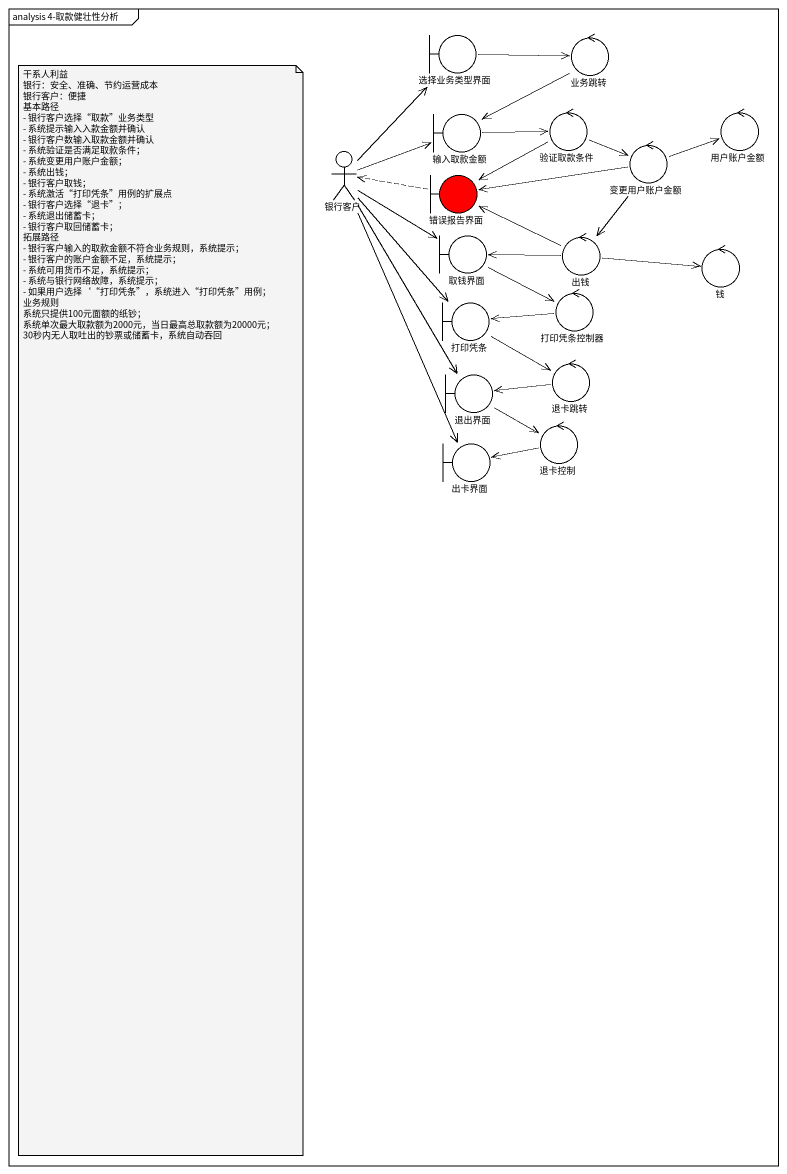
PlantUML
@startuml
mainframe analysis 4-取款健壮性分析
boundary 选择业务类型界面
control 业务跳转
boundary 输入取款金额
control 验证取款条件
control 用户账户金额
actor 银行客户
control 变更用户账户金额
boundary 错误报告界面 #FF0000
boundary 取钱界面
control 出钱
control 钱
boundary 打印凭条
control 打印凭条控制器
boundary 退出界面
control 退卡跳转
control 退卡控制
boundary 出卡界面
选择业务类型界面 -right-> 业务跳转
业务跳转 -left-> 输入取款金额
输入取款金额 -right-> 验证取款条件
验证取款条件 -right-> 变更用户账户金额
验证取款条件 -left-> 错误报告界面
银行客户 -up-> 选择业务类型界面
银行客户 -right-> 输入取款金额
银行客户 -right-> 取钱界面
银行客户 --> 打印凭条
银行客户 --> 退出界面
银行客户 --> 出卡界面
变更用户账户金额 -right-> 用户账户金额
变更用户账户金额 -left-> 错误报告界面
变更用户账户金额 --> 出钱
错误报告界面 .left.> 银行客户
取钱界面 --> 打印凭条控制器
出钱 -left-> 错误报告界面
出钱 -left-> 取钱界面
出钱 -right-> 钱
打印凭条 --> 退卡跳转
打印凭条控制器 -left-> 打印凭条
退出界面 -right-> 退卡控制
退卡跳转 -left-> 退出界面
退卡控制 -left-> 出卡界面
note as N1
  干系人利益
  银行：安全、准确、节约运营成本
  银行客户：便捷
  基本路径
  - 银行客户选择“取款”业务类型
  - 系统提示输入入款金额并确认
  - 银行客户数输入取款金额并确认
  - 系统验证是否满足取款条件；
  - 系统变更用户账户金额；
  - 系统出钱；
  - 银行客户取钱；
  - 系统激活“打印凭条”用例的扩展点
  - 银行客户选择“退卡”；
  - 系统退出储蓄卡；
  - 银行客户取回储蓄卡；
  拓展路径
  - 银行客户输入的取款金额不符合业务规则，系统提示；
  - 银行客户的账户金额不足，系统提示；
  - 系统可用货币不足，系统提示；
  - 系统与银行网络故障，系统提示；
  - 如果用户选择‘“打印凭条”，系统进入“打印凭条”用例；
  业务规则
  系统只提供100元面额的纸钞；
  系统单次最大取款额为2000元，当日最高总取款额为20000元；
  30秒内无人取吐出的钞票或储蓄卡，系统自动吞回
end note
@enduml
